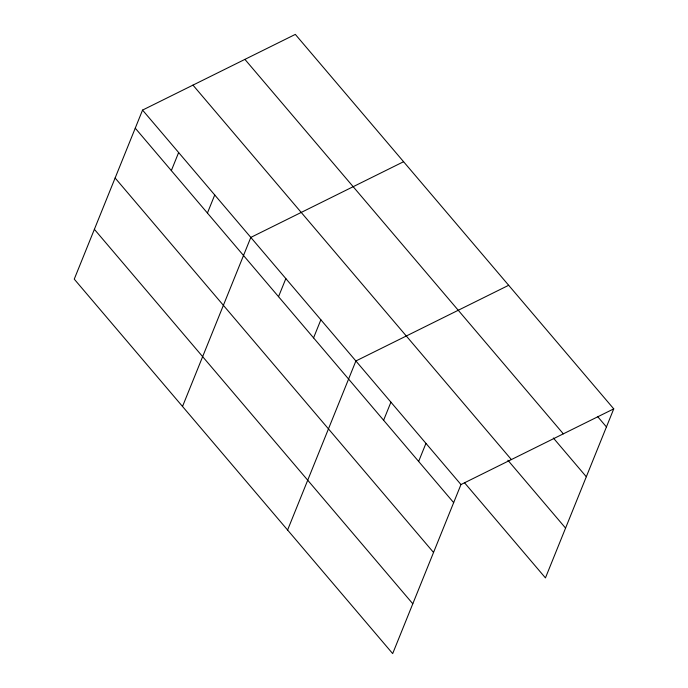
<?xml version="1.0" encoding="UTF-8"?>
<svg xmlns="http://www.w3.org/2000/svg" width="688" height="688" viewBox="0 0 688 688"><rect width="100%" height="100%" fill="white"/><g stroke="black" fill="none" stroke-linecap="round" stroke-linejoin="round"><path stroke-width="1.03" d="M142.554 110.097L74.252 279.139L392.676 653.6L460.969 484.55L613.748 408.861L295.324 34.4L142.554 110.097L460.969 484.55M171.338 170.615L178.639 152.53M207.423 213.056L214.733 194.971M182.518 406.462L250.819 237.412L403.589 161.714M278.537 296.683L285.847 278.597M313.565 337.877L320.866 319.791M287.593 530.027L355.894 360.976L508.664 285.288M383.612 420.256L390.922 402.17M418.639 461.442L425.949 443.364M613.748 408.861L545.446 577.903L464.409 482.606M597.511 416.438L606.438 426.938M244.911 59.383L563.326 433.836M553.341 437.989L586.314 476.758M192.967 85.114L511.39 459.575M507.882 460.246L565.57 528.092M135.252 128.174L453.667 502.636M115.12 177.994L433.535 552.455M94.385 229.328L412.8 603.78"/></g></svg>
